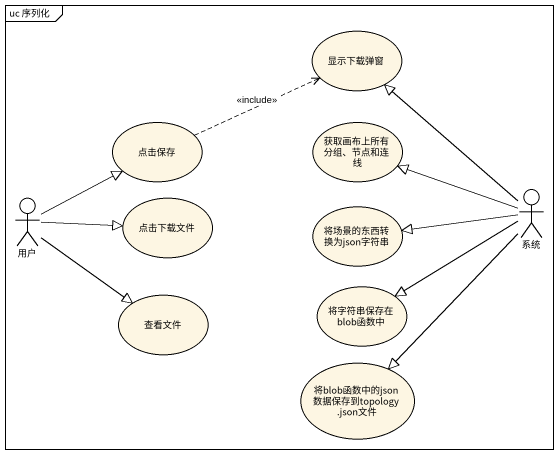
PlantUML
@startuml
mainframe uc 序列化
usecase 显示下载弹窗
usecase 点击保存
usecase "获取画布上所有分组、节点和连线" as 获取画布上所有分组_节点和连线
actor 用户
usecase 点击下载文件
actor 系统
usecase 将场景的东西转换为json字符串
usecase 查看文件
usecase 将字符串保存在blob函数中
usecase "将blob函数中的json数据保存到topology.json文件" as 将blob函数中的json数据保存到topology
点击保存 .right.> 显示下载弹窗 : <<include>>
用户 -up-|> 点击保存
用户 -right-|> 点击下载文件
用户 --|> 查看文件
系统 -up-|> 显示下载弹窗
系统 -left-|> 获取画布上所有分组_节点和连线
系统 -left-|> 将场景的东西转换为json字符串
系统 -left-|> 将字符串保存在blob函数中
系统 --|> 将blob函数中的json数据保存到topology
@enduml
